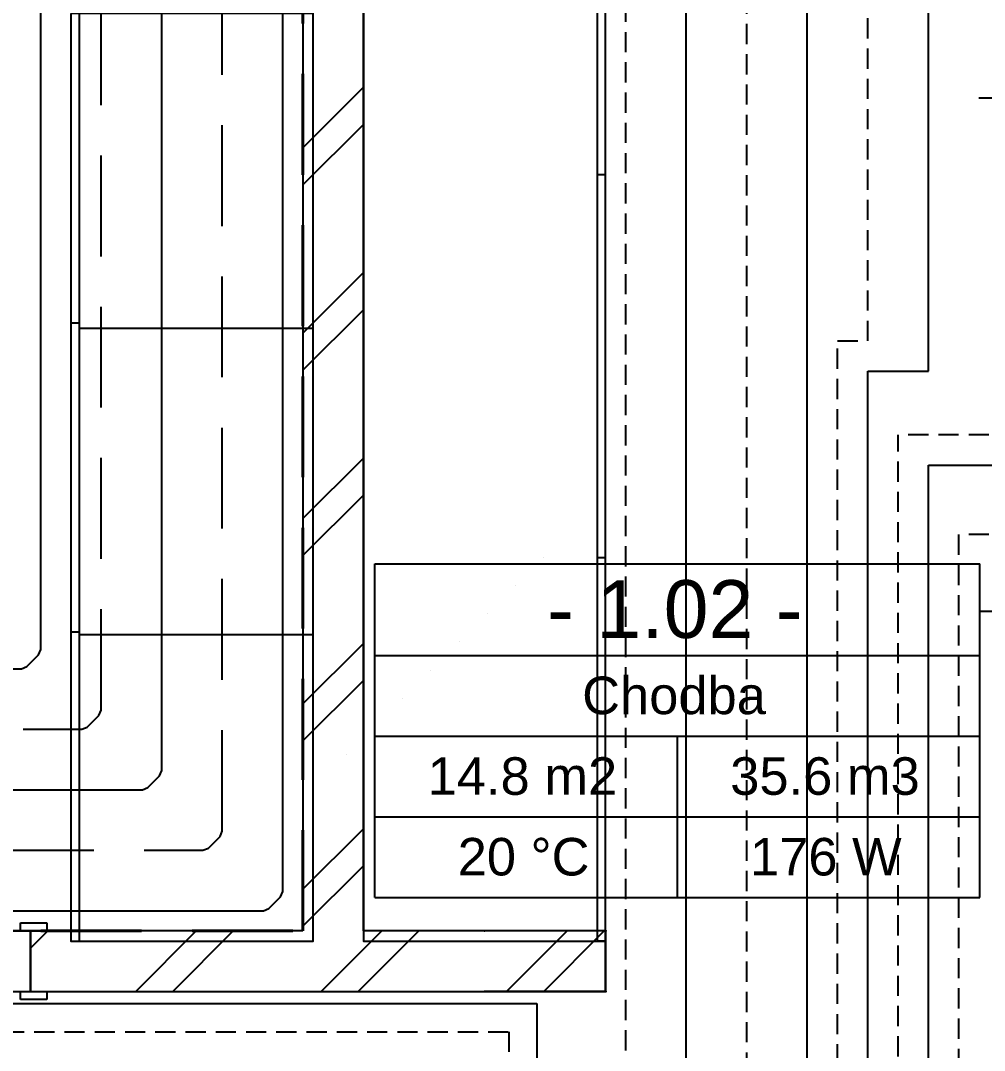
# Model space of a CAD drawing. Header units: millimetres. Extents: x 1046 to 74297, y -4150 to 54562.
# Drawn here: x 20440 to 22829, y 6584 to 9137 of the extents above; entities that cross this region are included whole.
import ezdxf
from ezdxf.enums import TextEntityAlignment as Align

# ---------------------------------------------------------------- set-up
doc = ezdxf.new("R2010")
doc.units = ezdxf.units.MM
doc.set_wipeout_variables(frame=1)
doc.linetypes.add('DASH', pattern=[75, 50, -25])
for name, color, linetype in [('1__NP___MIESTNOSTIUK', 7, 'Continuous'), ('Interiér - nábytok', 252, 'Continuous'), ('Konštrukcie - zvislé nosné', 252, 'Continuous'), ('ODVODN__POTRUBIE___PODL__VYK_', 7, 'Continuous'), ('OKRAJOV__DILAT_CIA_PDL', 2, 'Continuous'), ('Otvory – Dveře', 252, 'Continuous'), ('Otvory – Značky dveří', 252, 'Continuous'), ('PODLAHOVKA', 7, 'Continuous'), ('PR_VODN__POTRUBIE___PODL__VYK_', 7, 'Continuous'), ('Výplně – Řezové', 252, 'Continuous')]:
    doc.layers.add(name, color=color, linetype=linetype)
doc.styles.add('ARIAL', font='arial.ttf')
doc.styles.add('GENEROVANÝ_STYL_1', font='arial.ttf')

# ---------------------------------------------------------------- blocks, each defined once
blk = doc.blocks.new('Modulární skříň 27[7]_1', base_point=(507498, 478547))
at = {"layer": 'Interiér - nábytok'}
for p, q in [((508498, 478547), (508498, 363547)), ((507498, 440214), (508498, 440214)), ((508498, 439547), (537498, 439547)), ((507498, 401880), (508498, 401880)), ((508498, 401547), (537498, 401547))]:
    blk.add_line(p, q, dxfattribs=at)
at = {"layer": 'Interiér - nábytok', "flags": 128}
blk.add_lwpolyline([(507498, 478547), (507498, 363547), (537498, 363547), (537498, 478547)], close=True, dxfattribs=at)
blk = doc.blocks.new('Šatní skříň 01 27[17]_1', base_point=(573748, 363547))
at = {"layer": 'Interiér - nábytok'}
for p, q in [((572748, 363547), (572748, 553547)), ((573748, 506047), (572748, 506047)), ((573748, 458547), (572748, 458547)), ((573748, 411047), (572748, 411047)), ((573748, 363547), (572748, 363547))]:
    blk.add_line(p, q, dxfattribs=at)
at = {"layer": 'Interiér - nábytok', "flags": 128}
blk.add_lwpolyline([(573748, 363547), (573748, 553547), (543748, 553547), (543748, 363547)], close=True, dxfattribs=at)
blk = doc.blocks.new('Zeď_14_1', base_point=(543748, 553547))
at = {"layer": 'Výplně – Řezové'}
h = blk.add_hatch(dxfattribs=at)
h.set_pattern_fill('OBECNÁ___DVOJITÁ_1_4__1__E3', color=256, style=0, pattern_type=2)
h.set_pattern_definition([(45, (0, 0), (-11490.5, 11490.5), []), (45, (-2298, 2298), (-11490.5, 11490.5), [])])
h.paths.add_polyline_path([(536248, 553547), (536248, 364797), (543748, 364797), (543748, 553547)])
at = {"layer": 'Konštrukcie - zvislé nosné', "flags": 128}
for points in [[(536248, 553547), (536248, 364797)], [(543748, 553547), (536248, 553547)], [(543748, 364797), (543748, 553547)]]:
    blk.add_lwpolyline(points, dxfattribs=at)
blk = doc.blocks.new('Konec s rámem 27')
at = {"layer": 'Konštrukcie - zvislé nosné'}
for p in [(0, -15000), (7500, -15000)]:
    blk.add_point(p, dxfattribs=at)
at = {"ltscale": 15050.379652}
blk.add_wipeout([(0, 0), (7500, 0), (7500, 50), (0, 50)], dxfattribs=at).dxf.layer = 'Výplně – Řezové'
at = {"layer": 'Výplně – Řezové'}
h = blk.add_hatch(dxfattribs=at)
h.set_pattern_fill('DREVO___PREGLEJKA_0001', color=256, style=0, pattern_type=2)
h.set_pattern_definition([(0, (0, 0), (0, 1500), [])])
h.paths.add_polyline_path([(0, 0), (7500, 0), (7500, 50), (0, 50)])
at = {"layer": 'Konštrukcie - zvislé nosné'}
for p, q in [((0, 50), (0, -15000)), ((7500, 50), (0, 50)), ((7500, 0), (0, 0)), ((0, 0), (0, -15000)), ((7500, 50), (7500, -15000)), ((7500, 0), (7500, -15000))]:
    blk.add_line(p, q, dxfattribs=at)
for p in [(0, 50), (7500, 50)]:
    blk.add_point(p, dxfattribs=at)
blk = doc.blocks.new('Dveře 27_3')
at = {"layer": 'Otvory – Dveře'}
for p, q in [((20000, 0), (20000, 40000)), ((-24500, 0), (-24500, 1000)), ((-24500, 1000), (-21250, 1000)), ((-21250, 0), (-24500, 0)), ((-22500, 0), (-24500, 0)), ((-22500, 0), (-24500, 0)), ((-22500, 0), (22500, 0)), ((-20000, 0), (-22500, 0)), ((-22500, 0), (-22500, -7500)), ((-22500, 0), (-22500, -7500)), ((-22500, 0), (-22500, -7500)), ((-21250, 1000), (-21250, 0)), ((-20000, -7500), (-20000, 0)), ((-20000, 0), (20000, 0)), ((-20000, -2000), (-20000, 0)), ((22500, 0), (20000, 0)), ((20000, 0), (20000, -7500)), ((20000, 0), (20000, -2000)), ((21250, 1000), (24500, 1000)), ((21250, 0), (21250, 1000)), ((24500, 0), (21250, 0)), ((22500, -7500), (22500, 0)), ((22500, 0), (22500, -7500)), ((22500, 0), (22500, -7500)), ((22500, 0), (24500, 0)), ((22500, 0), (24500, 0)), ((24500, 1000), (24500, 0)), ((20000, -2000), (-20000, -2000)), ((-24500, -8500), (-24500, -7500)), ((-24500, -7500), (-21250, -7500)), ((-22500, -7500), (-24500, -7500)), ((-22500, -7500), (-24500, -7500)), ((-22500, -7500), (22500, -7500)), ((-22500, -7500), (-20000, -7500)), ((-21250, -7500), (-21250, -8500)), ((20000, -7500), (22500, -7500)), ((21250, -7500), (24500, -7500)), ((21250, -8500), (21250, -7500)), ((22500, -7500), (24500, -7500)), ((22500, -7500), (24500, -7500)), ((24500, -7500), (24500, -8500)), ((-21250, -8500), (-24500, -8500)), ((24500, -8500), (21250, -8500))]:
    blk.add_line(p, q, dxfattribs=at)
blk.add_arc((20000, 0), 40000, 90, 180, dxfattribs=at)
blk = doc.blocks.new('Značka dveří CZ 27_6')
at = {"layer": 'Otvory – Značky dveří'}
for p, q in [((-8750, 48750), (8750, 48750)), ((0, 40000), (0, -23750))]:
    blk.add_line(p, q, dxfattribs=at)
at = {"layer": 'Otvory – Značky dveří', "flags": 128}
blk.add_lwpolyline([(8750, 48750, 1), (-8750, 48750, 1)], format="xyb", close=True, dxfattribs=at)
at = {"layer": 'Otvory – Značky dveří', "style": 'GENEROVANÝ_STYL_1'}
blk.add_attdef('AC_WIDO_A_SIZE', text='', height=5000, rotation=90, dxfattribs=at).set_placement((0, 4131), align=Align.BOTTOM_LEFT)
blk.add_attdef('AC_WIDO_B_SIZE', text='', height=5000, rotation=90, dxfattribs=at).set_placement((0, 1357), align=Align.TOP_LEFT)
for tag, p in [('AC_WIDO_ID', (0, 52536)), ('DUMMY_78', (0, 45536))]:
    blk.add_attdef(tag, text='', height=5000, rotation=180, dxfattribs=at).set_placement(p, align=Align.MIDDLE_CENTER)
blk = doc.blocks.new('A$Ca9295a0e')
at = {"layer": 'Výplně – Řezové'}
h = blk.add_hatch(dxfattribs=at)
h.set_pattern_fill('OBECNÁ___DVOJITÁ_1_4__1__E3', color=256, scale=0.02, style=0, pattern_type=2)
h.set_pattern_definition([(45, (-49.96, -1727.4), (-229.81, 229.81), []), (45, (-95.92, -1681.43), (-229.81, 229.81), [])])
h.paths.add_polyline_path([(10000, 5568.5), (10000, 5418.5), (11425, 5418.5), (11425, 5568.5)])
at = {"layer": 'Konštrukcie - zvislé nosné'}
for p, q in [((10000, 5568.5), (10040, 5568.5)), ((10000, 5568.5), (10000, 5418.5)), ((10000, 5418.5), (10040, 5418.5))]:
    blk.add_line(p, q, dxfattribs=at)
at = {"layer": 'Konštrukcie - zvislé nosné', "flags": 128}
for points in [[(10675, 5568.5), (10000, 5568.5)], [(11425, 5568.5), (10825, 5568.5)], [(11425, 5418.5), (11425, 5568.5)], [(10000, 5418.5), (11425, 5418.5)]]:
    blk.add_lwpolyline(points, dxfattribs=at)
at = {"layer": 'Interiér - nábytok', "xscale": 0.02, "yscale": 0.02, "zscale": 0.02}
for name, p in [('Šatní skříň 01 27[17]_1', (11425, 5543.5)), ('Modulární skříň 27[7]_1', (10100, 7843.5))]:
    blk.add_blockref(name, p, dxfattribs=at)
at = {"layer": 'Konštrukcie - zvislé nosné', "xscale": 0.02, "yscale": 0.02, "zscale": 0.02}
blk.add_blockref('Zeď_14_1', (10825, 9343.5), dxfattribs=at)
at = {"layer": 'Otvory – Dveře', "xscale": 0.02, "yscale": 0.02, "zscale": 999.9999999999999}
blk.add_blockref('Dveře 27_3', (9550, 5568.5), dxfattribs=at)
at = {"layer": 'Otvory – Značky dveří'}
ref = blk.add_blockref('Značka dveří CZ 27_6', (12825, 7633.2), dxfattribs=dict(at, xscale=0.02, yscale=0.02, zscale=0.02, rotation=270))
ref.add_attrib('AC_WIDO_ID', 'D13', dxfattribs={"height": 100, "rotation": 90, "style": 'GENEROVANÝ_STYL_1'}).set_placement((13870, 7638), align=Align.MIDDLE_CENTER)
ref.add_attrib('AC_WIDO_A_SIZE', '800', dxfattribs={"height": 100, "style": 'GENEROVANÝ_STYL_1'}).set_placement((12875, 7665.8), align=Align.BOTTOM_LEFT)
ref.add_attrib('AC_WIDO_B_SIZE', '2\xa0100', dxfattribs={"height": 100, "style": 'GENEROVANÝ_STYL_1'}).set_placement((12875, 7610.3), align=Align.TOP_LEFT)
ref.add_attrib('DUMMY_79', 'L', dxfattribs={"height": 100, "rotation": 90, "style": 'GENEROVANÝ_STYL_1'}).set_placement((13730, 7638.9), align=Align.MIDDLE_CENTER)
ref = blk.add_blockref('Značka dveří CZ 27_6', (12825, 6360.9), dxfattribs=dict(at, xscale=0.02, yscale=0.02, zscale=0.02, rotation=270))
ref.add_attrib('AC_WIDO_ID', 'D12', dxfattribs={"height": 100, "rotation": 90, "style": 'GENEROVANÝ_STYL_1'}).set_placement((13870, 6366.6), align=Align.MIDDLE_CENTER)
ref.add_attrib('AC_WIDO_A_SIZE', '800', dxfattribs={"height": 100, "style": 'GENEROVANÝ_STYL_1'}).set_placement((12875, 6393.5), align=Align.BOTTOM_LEFT)
ref.add_attrib('AC_WIDO_B_SIZE', '2\xa0100', dxfattribs={"height": 100, "style": 'GENEROVANÝ_STYL_1'}).set_placement((12875, 6338), align=Align.TOP_LEFT)
ref.add_attrib('DUMMY_79', 'P', dxfattribs={"height": 100, "rotation": 90, "style": 'GENEROVANÝ_STYL_1'}).set_placement((13730, 6366.6), align=Align.MIDDLE_CENTER)
at = {"layer": 'Konštrukcie - zvislé nosné', "xscale": 0.02, "yscale": 0.02, "zscale": 999.9999999999999, "rotation": 270}
blk.add_blockref('Konec s rámem 27', (11425, 5568.5), dxfattribs=at)
blk.add_blockref('Konec s rámem 27', (11425, 5568.5), dxfattribs=at)
blk = doc.blocks.new('A$Cacebdfa7')
blk.add_blockref('A$Ca9295a0e', (2747.1, 1041.4))
at = {"layer": '1__NP___MIESTNOSTIUK', "color": 18}
for p, q in [((13600, 7293), (13600, 7520)), ((13600, 7520), (15100, 7520)), ((15100, 7293), (15100, 7520)), ((13600, 7093), (13600, 7293)), ((13600, 7293), (15100, 7293)), ((13600, 7293), (15100, 7293)), ((15100, 7093), (15100, 7293)), ((13600, 6893), (13600, 7093)), ((13600, 7093), (15100, 7093)), ((13600, 7093), (15100, 7093)), ((14350, 6893), (14350, 7093)), ((15100, 6893), (15100, 7093)), ((13600, 6693), (13600, 6893)), ((13600, 6893), (15100, 6893)), ((13600, 6893), (15100, 6893)), ((14350, 6693), (14350, 6893)), ((15100, 6693), (15100, 6893)), ((13600, 6693), (15100, 6693))]:
    blk.add_line(p, q, dxfattribs=at)
at = {"layer": 'ODVODN__POTRUBIE___PODL__VYK_', "color": 172, "linetype": 'DASH'}
for p, q in [((14222.1, 3838.9), (14222.1, 9494.6)), ((14522.1, 3783.9), (14522.1, 9494.6)), ((14822.1, 8073), (14822.1, 9494.6)), ((14747.1, 3728.9), (14747.1, 8073)), ((14747.1, 8073), (14822.1, 8073)), ((14897.1, 3673.9), (14897.1, 7840)), ((15122.1, 7840), (14897.1, 7840)), ((15047.1, 7592.7), (15047.1, 3618.9)), ((15572.1, 7592.7), (15047.1, 7592.7)), ((12231, 6359.9), (13932.1, 6359.9)), ((13932.1, 6359.9), (13932.1, 3893.9))]:
    blk.add_line(p, q, dxfattribs=at)
for points in [[(14747.1, 8073), (14747.1, 8073), (14747.1, 8073), (14747.1, 8073), (14747.1, 8073), (14747.1, 8073)], [(14822.1, 8073), (14822.1, 8073), (14822.1, 8073), (14822.1, 8073), (14822.1, 8073), (14822.1, 8073)], [(14897.1, 7840), (14897.1, 7840), (14897.1, 7840), (14897.1, 7840), (14897.1, 7840), (14897.1, 7840)], [(15047.1, 7592.7), (15047.1, 7592.7), (15047.1, 7592.7), (15047.1, 7592.7), (15047.1, 7592.7), (15047.1, 7592.7)], [(13949, 7466.9), (13949, 7466.9), (13949, 7466.9), (13949, 7466.9), (13949, 7466.9), (13949, 7466.9)], [(13809, 7326.9), (13809, 7326.9), (13809, 7326.9), (13809, 7326.9), (13809, 7326.9), (13809, 7326.9)], [(13669, 7186.9), (13669, 7186.9), (13669, 7186.9), (13669, 7186.9), (13669, 7186.9), (13669, 7186.9)], [(13529, 7046.9), (13529, 7046.9), (13529, 7046.9), (13529, 7046.9), (13529, 7046.9), (13529, 7046.9)], [(13932.1, 6359.9), (13932.1, 6359.9), (13932.1, 6359.9), (13932.1, 6359.9), (13932.1, 6359.9), (13932.1, 6359.9)]]:
    blk.add_lwpolyline(points, dxfattribs=at)
at = {"layer": 'OKRAJOV__DILAT_CIA_PDL', "color": 116, "linetype": 'DASH', "lineweight": 40, "ltscale": 5, "true_color": 0x136734}
blk.add_lwpolyline([(10522.1, 10384.9), (10522.1, 6609.9), (13422.1, 6609.9), (13422.1, 10384.9), (10522.1, 10384.9)], dxfattribs=at)
at = {"layer": 'PODLAHOVKA', "color": 12, "ltscale": 5}
for points in [[(12381, 6659.9), (13324.2, 6659.9), (13337.6, 6665.5), (13366.5, 6694.4), (13372.1, 6707.7), (13372.1, 10287.1), (13366.5, 10300.5), (13337.6, 10329.4), (13324.2, 10334.9), (10619.9, 10334.9)], [(12128.8, 6959.9), (13024.2, 6959.9), (13037.6, 6965.5), (13066.5, 6994.4), (13072.1, 7007.7), (13072.1, 10087.1), (13066.5, 10100.5), (13037.6, 10129.4), (13024.2, 10134.9), (10919.9, 10134.9)], [(11828.8, 7259.9), (12724.2, 7259.9), (12737.6, 7265.5), (12766.5, 7294.4), (12772.1, 7307.7), (12772.1, 9887.1), (12766.5, 9900.5), (12737.6, 9929.4), (12724.2, 9934.9), (11219.9, 9934.9)]]:
    blk.add_lwpolyline(points, dxfattribs=at)
at = {"layer": 'PODLAHOVKA', "color": 172, "linetype": 'DASH', "ltscale": 5}
for points in [[(12278.8, 6809.9), (13174.2, 6809.9), (13187.6, 6815.5), (13216.5, 6844.4), (13222.1, 6857.7), (13222.1, 10187.1), (13216.5, 10200.5), (13187.6, 10229.4), (13174.2, 10234.9), (10769.9, 10234.9)], [(11978.8, 7109.9), (12874.2, 7109.9), (12887.6, 7115.5), (12916.5, 7144.4), (12922.1, 7157.7), (12922.1, 9987.1), (12916.5, 10000.5), (12887.6, 10029.4), (12874.2, 10034.9), (11069.9, 10034.9)]]:
    blk.add_lwpolyline(points, dxfattribs=at)
at = {"layer": 'PR_VODN__POTRUBIE___PODL__VYK_', "color": 12}
for p, q in [((14372.1, 3811.4), (14372.1, 9494.6)), ((14672.1, 3756.4), (14672.1, 9494.6)), ((14972.1, 7998), (14972.1, 9494.6)), ((14822.1, 3701.4), (14822.1, 7998)), ((14822.1, 7998), (14972.1, 7998)), ((14972.1, 3646.4), (14972.1, 7765)), ((14972.1, 7765), (15272.1, 7765)), ((12381, 6429.9), (14002.1, 6429.9)), ((14002.1, 6429.9), (14002.1, 3866.4))]:
    blk.add_line(p, q, dxfattribs=at)
for points in [[(14822.1, 7998), (14822.1, 7998), (14822.1, 7998), (14822.1, 7998), (14822.1, 7998), (14822.1, 7998)], [(14972.1, 7998), (14972.1, 7998), (14972.1, 7998), (14972.1, 7998), (14972.1, 7998)], [(14972.1, 7765), (14972.1, 7765), (14972.1, 7765), (14972.1, 7765), (14972.1, 7765), (14972.1, 7765)], [(14019, 7536.9), (14019, 7536.9), (14019, 7536.9), (14019, 7536.9), (14019, 7536.9), (14019, 7536.9)], [(13879, 7396.9), (13879, 7396.9), (13879, 7396.9), (13879, 7396.9), (13879, 7396.9), (13879, 7396.9)], [(13739, 7256.9), (13739, 7256.9), (13739, 7256.9), (13739, 7256.9), (13739, 7256.9), (13739, 7256.9)], [(13599, 7116.9), (13599, 7116.9), (13599, 7116.9), (13599, 7116.9), (13599, 7116.9), (13599, 7116.9)], [(14002.1, 6429.9), (14002.1, 6429.9), (14002.1, 6429.9), (14002.1, 6429.9), (14002.1, 6429.9), (14002.1, 6429.9)]]:
    blk.add_lwpolyline(points, dxfattribs=at)
at = {"layer": '1__NP___MIESTNOSTIUK', "color": 18, "style": 'ARIAL'}
for s, height, p in [('- 1.02 -', 143.22, (14027, 7336.5)), ('Chodba', 93.09, (14114, 7147.5)), ('14.8 m2', 93.09, (13731, 6947.5)), ('35.6 m3', 93.09, (14481, 6947.5)), ('20 °C', 93.09, (13805.5, 6747.5)), ('176 W', 93.09, (14530, 6747.5))]:
    blk.add_text(s, height=height, dxfattribs=at).set_placement(p)

msp = doc.modelspace()

# ---------------------------------------------------------------- block references
msp.add_blockref('A$Cacebdfa7', (7717.6, 270))

doc.saveas('drawing.dxf')
